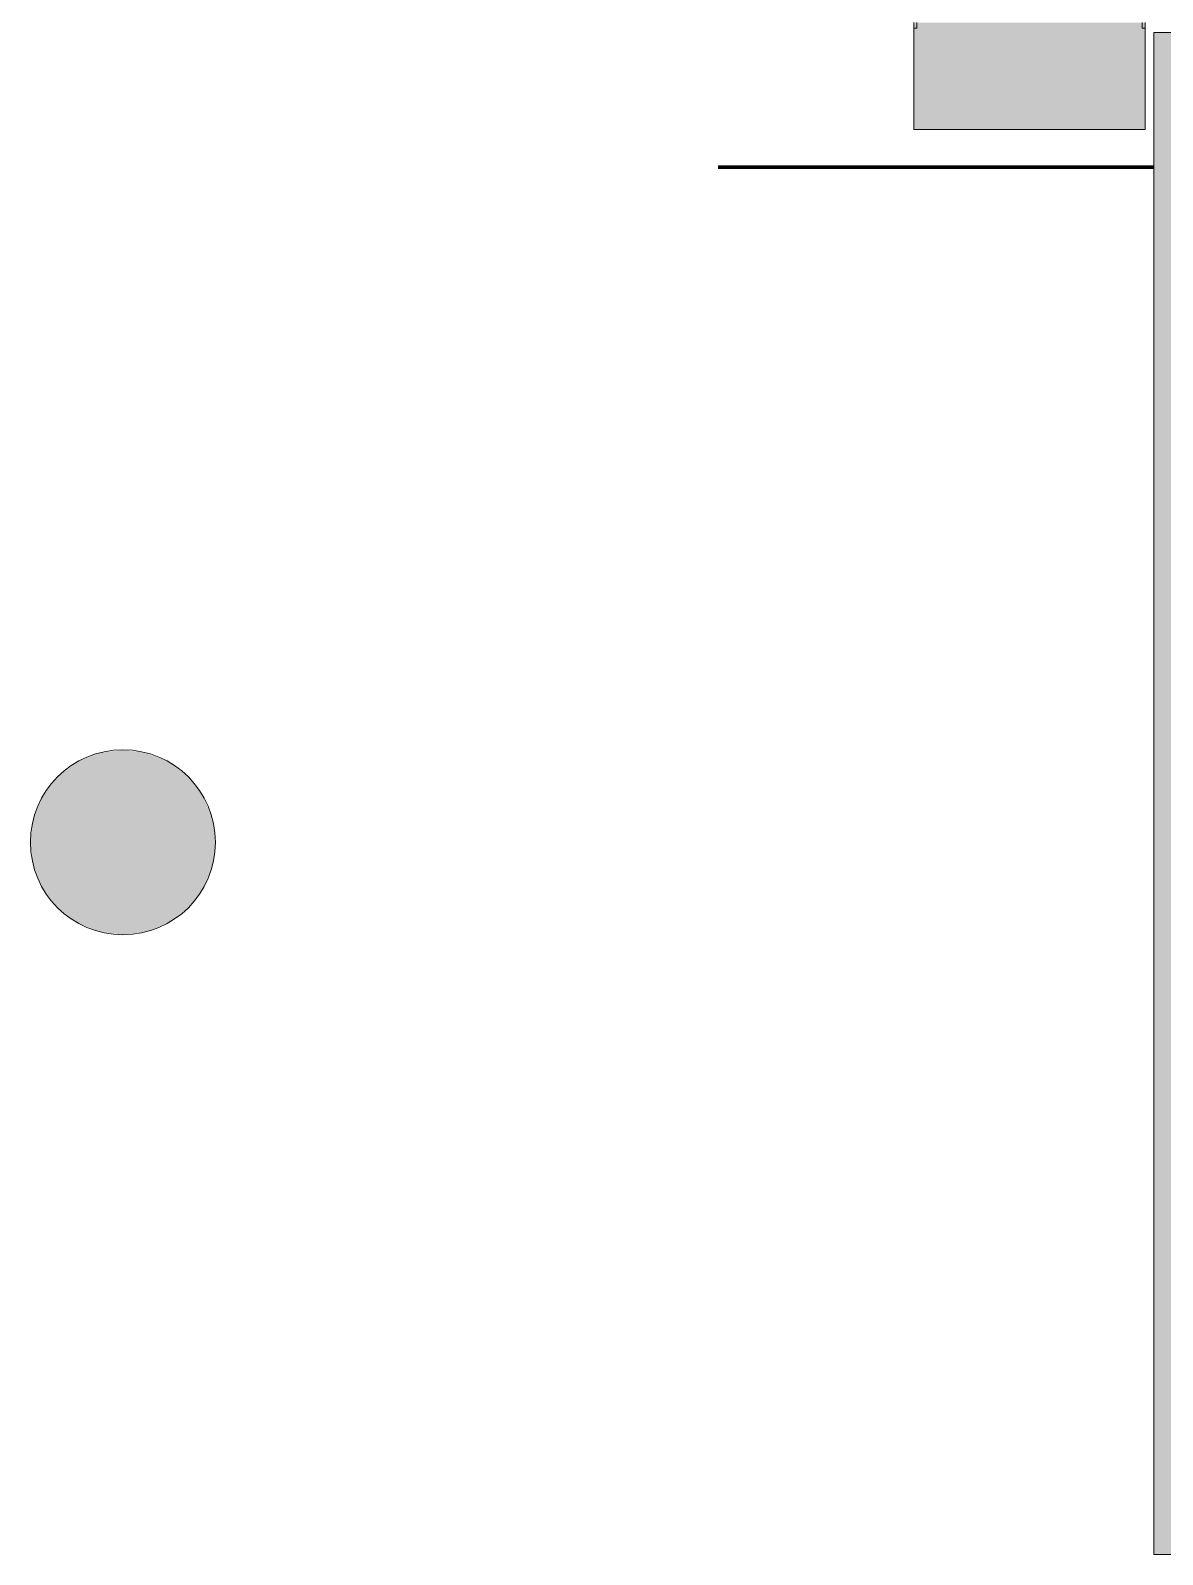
# Model space of a CAD drawing. Header units: inches. Extents: x -4169 to -1846, y 9706 to 12377.
# Drawn here: x -3339.1 to -3290.2, y 9914.2 to 9980.1 of the extents above; entities that cross this region are included whole.
import ezdxf

# ---------------------------------------------------------------- set-up
doc = ezdxf.new("R2010")
doc.units = ezdxf.units.IN
doc.header["$MEASUREMENT"] = 0
for name, color, linetype, lineweight in [('0-1', 7, 'Continuous', 5), ('0-3', 253, 'Continuous', 9), ('A-AREA-1', 130, 'Continuous', 80), ('A-GENM-2', 7, 'Continuous', 9), ('A-GENM-7', 90, 'Continuous', 9), ('A-WALL-3', 10, 'Continuous', 18), ('A-WALL-4', 254, 'Continuous', 5), ('E-LITE-EQPM-1', 47, 'Continuous', 9), ('E-LITE-EQPM-2', 7, 'Continuous', 9)]:
    doc.layers.add(name, color=color, linetype=linetype, lineweight=lineweight)

# ---------------------------------------------------------------- blocks, each defined once
blk = doc.blocks.new('Family1 - SCUPPER-2162046-ENLARGED RCP - 1ST FLOOR PLAN')
at = {"layer": 'A-GENM-7'}
blk.add_hatch(color=256, dxfattribs=at).paths.add_polyline_path([(-5, 8.812), (-5, 4.437), (-4.875, 4.437), (-4.875, 4.187), (4.875, 4.187), (4.875, 4.437), (5, 4.437), (5, 8.812)], flags=0)
h = blk.add_hatch(color=256, dxfattribs=at)
h.paths.add_polyline_path([(5, 4.437), (4.875, 4.437), (4.875, 4.187), (5, 4.187)], flags=0)
h.paths.add_polyline_path([(-5, 4.437), (-4.981, 4.187), (-4.875, 4.187), (-4.875, 4.437)], flags=0)
at = {"layer": 'A-GENM-2'}
for p, q in [((5, 8.812), (-5, 8.812)), ((-5, 8.812), (-5, 4.437)), ((5, 8.812), (5, 4.437)), ((-5, 4.187), (-5, 4.437)), ((-5, 4.437), (-4.875, 4.437)), ((-4.875, 4.437), (-4.875, 4.187)), ((4.875, 4.187), (4.875, 4.437)), ((4.875, 4.437), (5, 4.437)), ((5, 4.437), (5, 4.187))]:
    blk.add_line(p, q, dxfattribs=at)
blk = doc.blocks.new('Pathway_Cooper_McGraw-Edison _BSC-BRC_Round - Pathway_Cooper_McGraw-Edison _BSC-BRC_Round-2028611-ENLARGED RCP - 1ST FLOOR PLAN')
at = {"layer": 'E-LITE-EQPM-1'}
blk.add_hatch(color=256, dxfattribs=at).paths.add_polyline_path([(0, -4), (1.035, -3.864), (2, -3.464), (2.828, -2.828), (3.464, -2), (3.864, -1.035), (4, 0), (3.864, 1.035), (3.464, 2), (2.828, 2.828), (2, 3.464), (1.035, 3.864), (0, 4), (-1.035, 3.864), (-2, 3.464), (-2.828, 2.828), (-3.464, 2), (-3.864, 1.035), (-4, 0), (-3.864, -1.035), (-3.464, -2), (-2.828, -2.828), (-2, -3.464), (-1.035, -3.864)], flags=0)
at = {"layer": 'E-LITE-EQPM-2'}
for start, end in [(0, 180), (180, 360)]:
    blk.add_arc((0, 0), 4, start, end, dxfattribs=at)
blk = doc.blocks.new('CTR - 1st Phase - Shell_rvt-1-ENLARGED RCP - 1ST FLOOR PLAN')
at = {"layer": 'A-WALL-4'}
blk.add_hatch(color=256, dxfattribs=at).paths.add_polyline_path([(-3286.286, 9914.189), (-3286.286, 9914.939), (-3289.786, 9914.939), (-3289.786, 9980.002), (-3290.536, 9980.002), (-3290.536, 9914.189), (-3289.786, 9914.189)], flags=0)
at = {"layer": 'A-AREA-1'}
blk.add_line((-3309.374, 9974.189), (-3290.536, 9974.189), dxfattribs=at)
at = {"layer": 'A-WALL-3'}
for p, q in [((-3290.536, 9980.002), (-3290.536, 9914.189)), ((-3290.536, 9980.002), (-3286.286, 9980.002)), ((-3286.286, 9914.189), (-3290.536, 9914.189))]:
    blk.add_line(p, q, dxfattribs=at)
at = {"layer": '0-3', "rotation": 180}
blk.add_blockref('Family1 - SCUPPER-2162046-ENLARGED RCP - 1ST FLOOR PLAN', (-3295.911, 9984.627), dxfattribs=at)
at = {"layer": '0-3'}
blk.add_blockref('Pathway_Cooper_McGraw-Edison _BSC-BRC_Round - Pathway_Cooper_McGraw-Edison _BSC-BRC_Round-2028611-ENLARGED RCP - 1ST FLOOR PLAN', (-3335.124, 9944.989), dxfattribs=at)

msp = doc.modelspace()

# ---------------------------------------------------------------- block references
at = {"layer": '0-1'}
msp.add_blockref('CTR - 1st Phase - Shell_rvt-1-ENLARGED RCP - 1ST FLOOR PLAN', (0, 0), dxfattribs=at)

doc.saveas('drawing.dxf')
